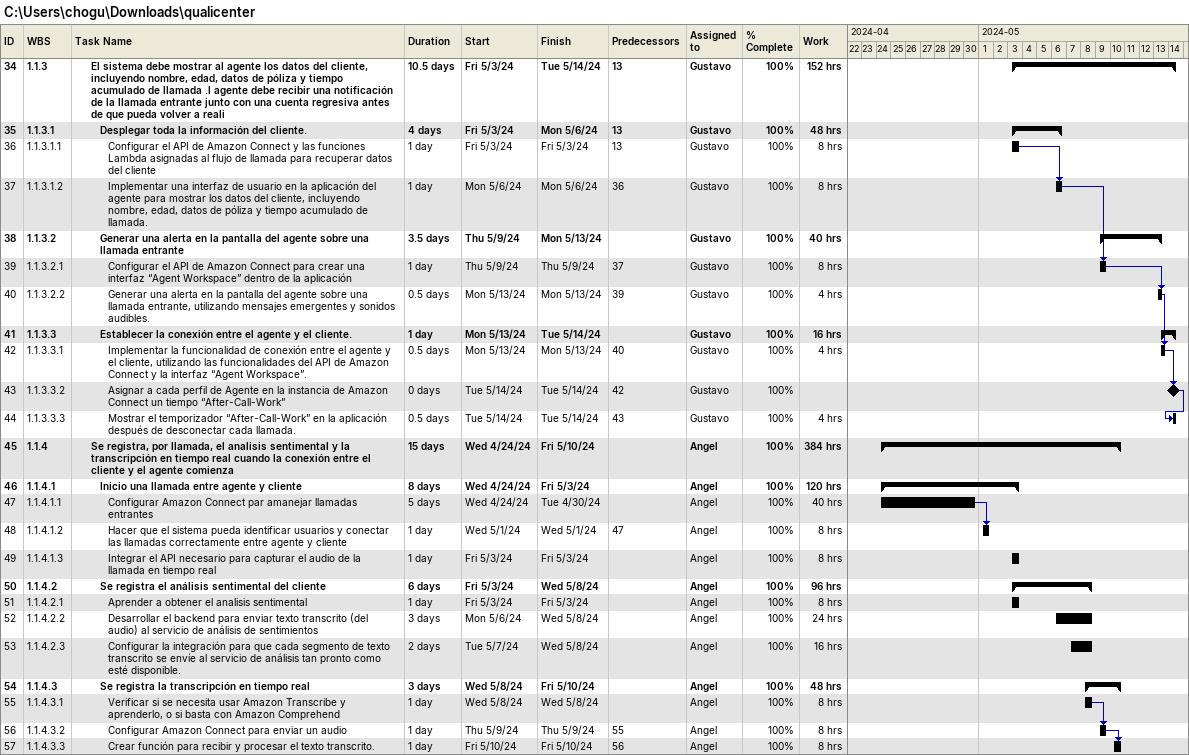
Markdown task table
C:\Users\chogu\Downloads\qualicenter

| ID | WBS | Task | Duration | Start | Finish | Predecessors | Resources | % complete | Work (h) |
|---|---|---|---|---|---|---|---|---|---|
| 34 | 1.1.3 | **El sistema debe mostrar al agente los datos del cliente, incluyendo nombre, edad, datos de póliza y tiempo acumulado de llamada .l agente debe recibir una notificación de la llamada entrante junto con una cuenta regresiva antes de que pueda volver a reali** | 10.5d | 2024-05-03 | 2024-05-14 | 13 | Gustavo | 100 | 152 |
| 35 | 1.1.3.1 | **Desplegar toda la información del cliente.** | 4d | 2024-05-03 | 2024-05-06 | 13 | Gustavo | 100 | 48 |
| 36 | 1.1.3.1.1 | Configurar el API de Amazon Connect y las funciones Lambda asignadas al flujo de llamada para recuperar datos del cliente | 1d | 2024-05-03 | 2024-05-03 | 13 | Gustavo | 100 | 8 |
| 37 | 1.1.3.1.2 | Implementar una interfaz de usuario en la aplicación del agente para mostrar los datos del cliente, incluyendo nombre, edad, datos de póliza y tiempo acumulado de llamada. | 1d | 2024-05-06 | 2024-05-06 | 36 | Gustavo | 100 | 8 |
| 38 | 1.1.3.2 | **Generar una alerta en la pantalla del agente sobre una llamada entrante** | 3.5d | 2024-05-09 | 2024-05-13 |  | Gustavo | 100 | 40 |
| 39 | 1.1.3.2.1 | Configurar el API de Amazon Connect para crear una interfaz “Agent Workspace” dentro de la aplicación | 1d | 2024-05-09 | 2024-05-09 | 37 | Gustavo | 100 | 8 |
| 40 | 1.1.3.2.2 | Generar una alerta en la pantalla del agente sobre una llamada entrante, utilizando mensajes emergentes y sonidos audibles. | 0.5d | 2024-05-13 | 2024-05-13 | 39 | Gustavo | 100 | 4 |
| 41 | 1.1.3.3 | **Establecer la conexión entre el agente y el cliente.** | 1d | 2024-05-13 | 2024-05-14 |  | Gustavo | 100 | 16 |
| 42 | 1.1.3.3.1 | Implementar la funcionalidad de conexión entre el agente y el cliente, utilizando las funcionalidades del API de Amazon Connect y la interfaz “Agent Workspace”. | 0.5d | 2024-05-13 | 2024-05-13 | 40 | Gustavo | 100 | 4 |
| 43 | 1.1.3.3.2 | Asignar a cada perfil de Agente en la instancia de Amazon Connect un tiempo “After-Call-Work” | 0d | 2024-05-14 | 2024-05-14 | 42 | Gustavo | 100 |  |
| 44 | 1.1.3.3.3 | Mostrar el temporizador “After-Call-Work” en la aplicación después de desconectar cada llamada. | 0.5d | 2024-05-14 | 2024-05-14 | 43 | Gustavo | 100 | 4 |
| 45 | 1.1.4 | **Se registra, por llamada, el analisis sentimental y la transcripción en tiempo real cuando la conexión entre el cliente y el agente comienza** | 15d | 2024-04-24 | 2024-05-10 |  | Angel | 100 | 384 |
| 46 | 1.1.4.1 | **Inicio una llamada entre agente y cliente** | 8d | 2024-04-24 | 2024-05-03 |  | Angel | 100 | 120 |
| 47 | 1.1.4.1.1 | Configurar Amazon Connect par amanejar llamadas entrantes | 5d | 2024-04-24 | 2024-04-30 |  | Angel | 100 | 40 |
| 48 | 1.1.4.1.2 | Hacer que el sistema pueda identificar usuarios y conectar las llamadas correctamente entre agente y cliente | 1d | 2024-05-01 | 2024-05-01 | 47 | Angel | 100 | 8 |
| 49 | 1.1.4.1.3 | Integrar el API necesario para capturar el audio de la llamada en tiempo real | 1d | 2024-05-03 | 2024-05-03 |  | Angel | 100 | 8 |
| 50 | 1.1.4.2 | **Se registra el análisis sentimental del cliente** | 6d | 2024-05-03 | 2024-05-08 |  | Angel | 100 | 96 |
| 51 | 1.1.4.2.1 | Aprender a obtener el analisis sentimental | 1d | 2024-05-03 | 2024-05-03 |  | Angel | 100 | 8 |
| 52 | 1.1.4.2.2 | Desarrollar el backend para enviar texto transcrito (del audio) al servicio de análisis de sentimientos | 3d | 2024-05-06 | 2024-05-08 |  | Angel | 100 | 24 |
| 53 | 1.1.4.2.3 | Configurar la integración para que cada segmento de texto transcrito se envíe al servicio de análisis tan pronto como esté disponible. | 2d | 2024-05-07 | 2024-05-08 |  | Angel | 100 | 16 |
| 54 | 1.1.4.3 | **Se registra la transcripción en tiempo real** | 3d | 2024-05-08 | 2024-05-10 |  | Angel | 100 | 48 |
| 55 | 1.1.4.3.1 | Verificar si se necesita usar Amazon Transcribe y aprenderlo, o si basta con Amazon Comprehend | 1d | 2024-05-08 | 2024-05-08 |  | Angel | 100 | 8 |
| 56 | 1.1.4.3.2 | Configurar Amazon Connect para enviar un audio | 1d | 2024-05-09 | 2024-05-09 | 55 | Angel | 100 | 8 |
| 57 | 1.1.4.3.3 | Crear función para recibir y procesar el texto transcrito. | 1d | 2024-05-10 | 2024-05-10 | 56 | Angel | 100 | 8 |
